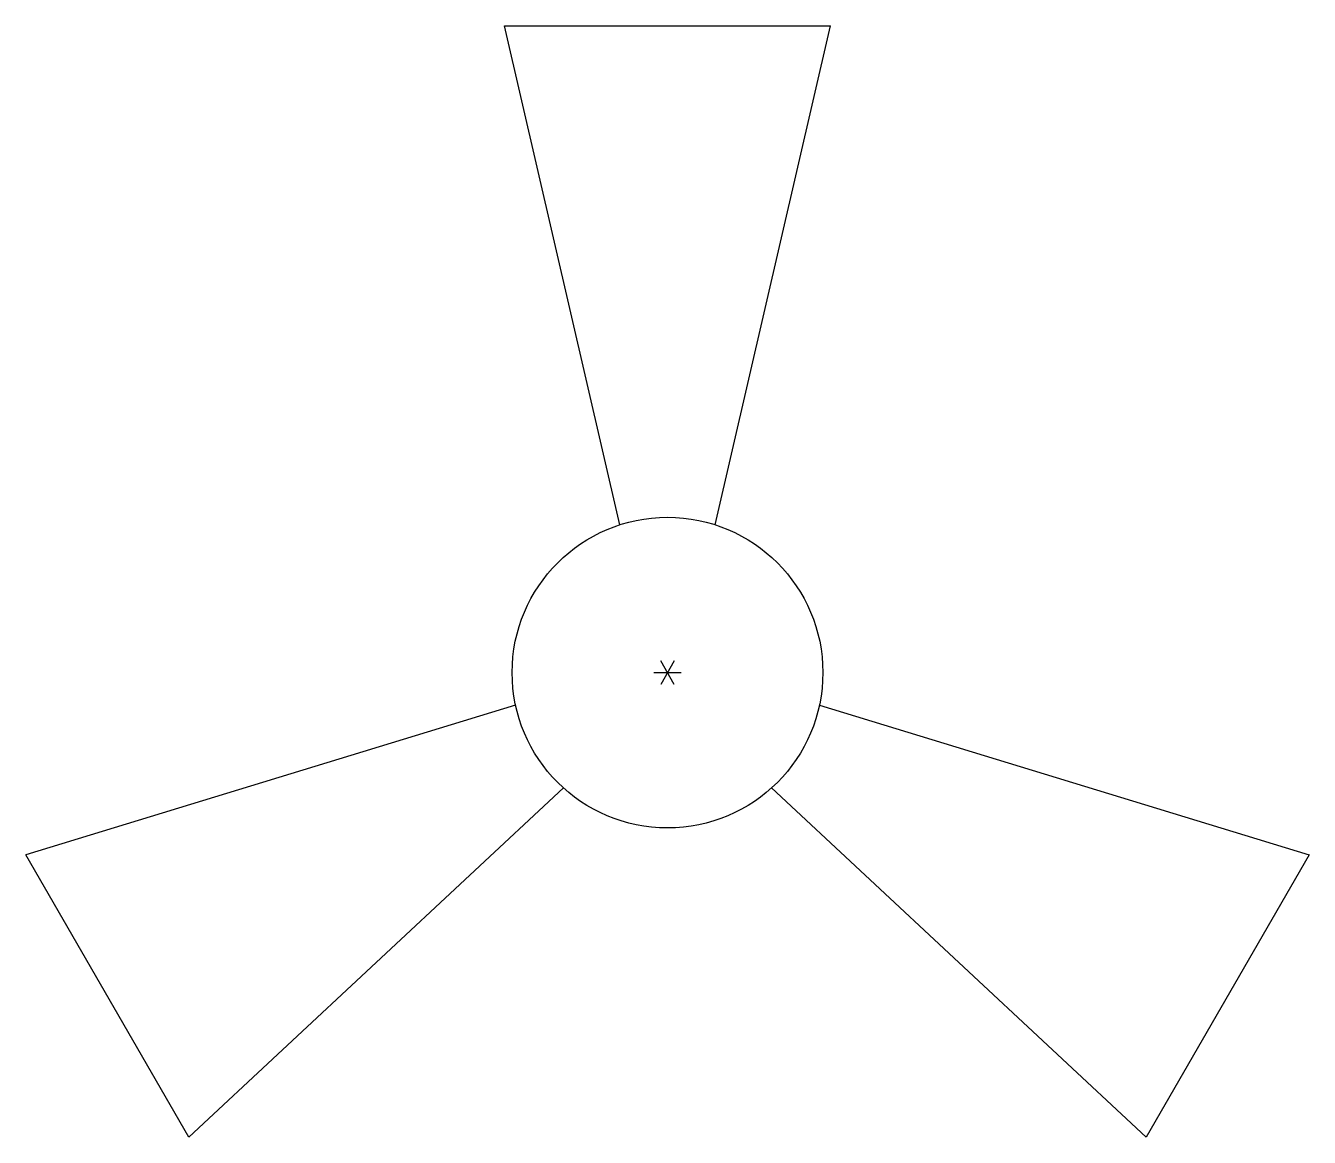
# Model space of a CAD drawing. Extents: x 3367.425 to 3368.344, y 3211.69 to 3212.485.
import ezdxf

# ---------------------------------------------------------------- set-up
doc = ezdxf.new("R2010")
doc.units = 0
doc.header["$MEASUREMENT"] = 0
doc.layers.add('A2HACHU', color=8, linetype='CONTINUOUS')

msp = doc.modelspace()

# ---------------------------------------------------------------- linework, layer by layer
at = {"layer": 'A2HACHU'}
for p, q in [((3367.85032, 3212.12824), (3367.76783, 3212.48522)), ((3367.76783, 3212.48522), (3368.00113, 3212.48522)), ((3367.91864, 3212.12824), (3368.00113, 3212.48522)), ((3367.88934, 3212.03096), (3367.87961, 3212.0141)), ((3367.88934, 3212.0141), (3367.87961, 3212.03096)), ((3367.87475, 3212.02253), (3367.89421, 3212.02253)), ((3367.77585, 3211.99925), (3367.42545, 3211.89221)), ((3367.99311, 3211.99925), (3368.3435, 3211.89221)), ((3367.81001, 3211.94009), (3367.5421, 3211.69016)), ((3367.95895, 3211.94009), (3368.22685, 3211.69016)), ((3367.5421, 3211.69016), (3367.42545, 3211.89221)), ((3368.3435, 3211.89221), (3368.22685, 3211.69016))]:
    msp.add_line(p, q, dxfattribs=at)
msp.add_circle((3367.88448, 3212.02253), 0.11109, dxfattribs=at)

doc.saveas('drawing.dxf')
